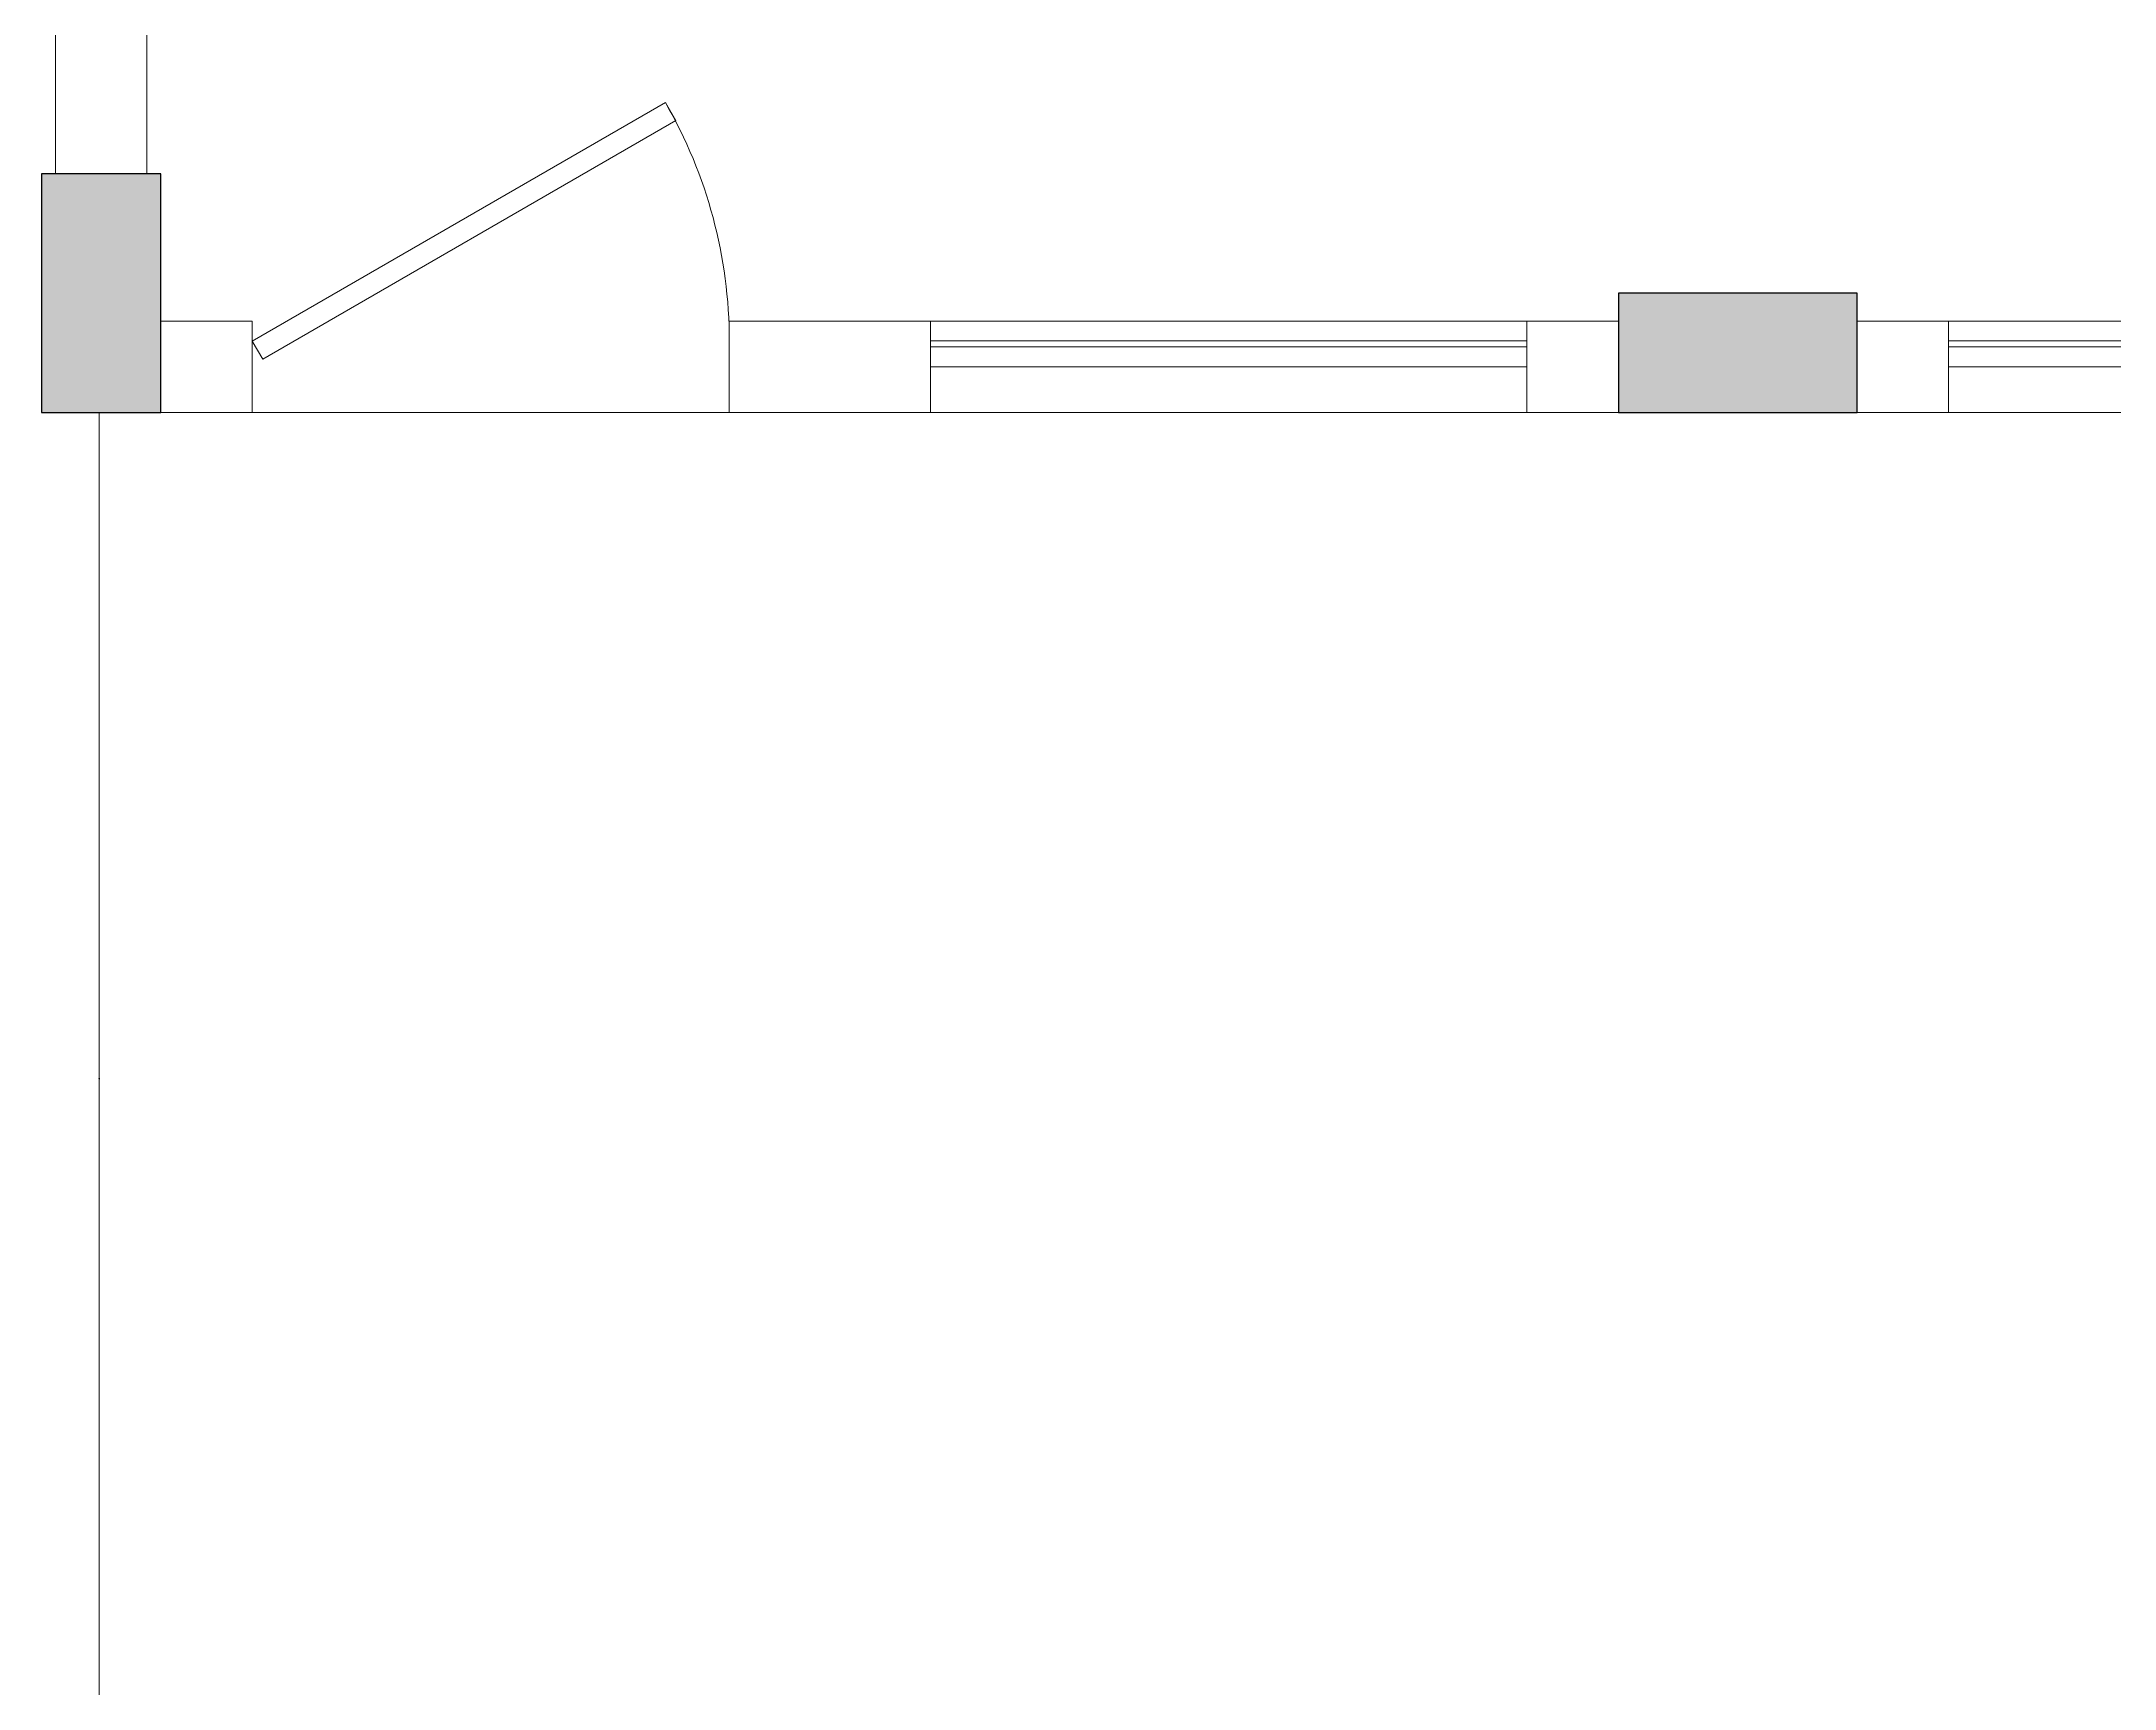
# Model space of a CAD drawing. Header units: inches. Extents: x 719368 to 6315912, y -2624014 to 446967.
# Drawn here: x 6104319 to 6109531, y -2132196 to -2128055 of the extents above; entities that cross this region are included whole.
import ezdxf
from ezdxf.lldxf.tags import DXFTag

# ---------------------------------------------------------------- set-up
doc = ezdxf.new("R2010")
doc.units = ezdxf.units.IN
doc.header["$LTSCALE"] = 20
doc.header["$MEASUREMENT"] = 0
doc.header["$PDMODE"] = 3
doc.layers.get('0').update_dxf_attribs({"color": 51, "lineweight": 30})
doc.layers.get('Defpoints').update_dxf_attribs({"lineweight": 25})
for name, color, linetype, lineweight in [('COL HATCH', 254, 'Continuous', 5), ('COLUMN', 2, 'Continuous', 25), ('DIM', 7, 'Continuous', 13), ('DOOR', 43, 'Continuous', 13), ('Ventilator', 6, 'DASHED', 20), ('WALL', 1, 'Continuous', 18), ('Window-Wall', 7, 'Continuous', 20)]:
    doc.layers.add(name, color=color, linetype=linetype, lineweight=lineweight)
doc.styles.add('Tabrej', font='romans.shx')
tags = doc.linetypes.add('DASHED', pattern=[0.75, 0.5, -0.25]).pattern_tags.tags
tags[6:7] = [DXFTag(74, 4), DXFTag(75, 0), DXFTag(340, '0'), DXFTag(46, 1.0), DXFTag(50, 0.0), DXFTag(44, 0.0), DXFTag(45, 0.0)]
tags[4:5] = [DXFTag(74, 4), DXFTag(75, 0), DXFTag(340, '0'), DXFTag(46, 1.0), DXFTag(50, 0.0), DXFTag(44, 0.0), DXFTag(45, 0.0)]
doc.dimstyles.new('DIM', dxfattribs={"dimtxt": 0.8, "dimasz": 0.4, "dimexe": 0.18, "dimexo": 0.0625, "dimgap": 0.1, "dimtad": 0, "dimdec": 3, "dimzin": 0, "dimdsep": 46, "dimtxsty": 'Tabrej', "dimcen": 0, "dimclrd": 251, "dimclre": 256, "dimclrt": 7, "dimadec": 0, "dimazin": 0, "dimtfac": 1, "dimtdec": 3, "dimtofl": 0, "dimtmove": 0, "dimatfit": 3, "dimfxl": 1, "dimtolj": 1, "dimtzin": 0, "dimlwd": -1, "dimlwe": -1, "dimarcsym": 0})

# ---------------------------------------------------------------- blocks, each defined once
blk = doc.blocks.new('VENTILATOR')
at = {"layer": 'Ventilator', "ltscale": 0.02}
for p, q in [((-0.18, -1.5), (-0.18, 0)), ((-0.165, 0), (-0.165, -1.5))]:
    blk.add_line(p, q, dxfattribs=at)
at = {"layer": 'Window-Wall'}
for p, q in [((-0.23, 0), (0, 0)), ((-0.23, -1.5), (-0.23, 0)), ((-0.115, 0), (-0.115, -1.5)), ((0, 0), (0, -1.5)), ((-0.23, -1.5), (0, -1.5))]:
    blk.add_line(p, q, dxfattribs=at)
blk = doc.blocks.new('*U81')
for p, q in [((0, 0), (0, 6)), ((40, 0), (40, 6))]:
    blk.add_line(p, q)
blk.add_lwpolyline([(0, 0), (34.64, -20), (35.52, -18.48), (0.88, 1.52)], close=True)
blk.add_arc((0, 0), 40, 330, 360)
blk = doc.blocks.new('New Doors')
at = {"layer": 'DOOR'}
blk.add_line((0, 0.1799), (1.1994, 0.1799), dxfattribs=at)
at = {"layer": 'DOOR', "xscale": 0.0299845412869386, "yscale": 0.0299845412869386, "zscale": 0.0299845412869386}
blk.add_blockref('*U81', (0, 0), dxfattribs=at)
blk = doc.blocks.new('*D724')
at = {"layer": 'Defpoints', "color": 0, "transparency": 16777216}
for p in [(6104464.2, -2128987.7), (6104468.9, -2128987.7), (6104468.9, -2132337.9)]:
    blk.add_point(p, dxfattribs=at)
at = {"layer": 'DIM', "transparency": 16777216}
for p, q in [((6104468.9, -2128987.7), (6104464, -2128987.7)), ((6104468.9, -2132337.9), (6104464, -2132337.9))]:
    blk.add_line(p, q, dxfattribs=at)
at = {"layer": 'DIM', "color": 251, "transparency": 16777216}
for p, q in [((6104464.2, -2128988.1), (6104464.2, -2130660.2)), ((6104464.2, -2132337.5), (6104464.2, -2130665.4))]:
    blk.add_line(p, q, dxfattribs=at)
for points in [[(6104464.1, -2128988.1), (6104464.2, -2128988.1), (6104464.2, -2128987.7)], [(6104464.1, -2132337.5), (6104464.2, -2132337.5), (6104464.2, -2132337.9)]]:
    blk.add_solid(points, dxfattribs=at)
at = {"layer": 'DIM', "color": 7, "transparency": 16777216, "insert": (6104464.2, -2130662.8), "char_height": 0.5, "attachment_point": 5, "rotation": 90, "style": 'Tabrej'}
blk.add_mtext('\\A1;3350.194\\P [10991\'-5"]', dxfattribs=at)

msp = doc.modelspace()

# ---------------------------------------------------------------- hatches: boundary and pattern name
at = {"layer": 'COL HATCH'}
h = msp.add_hatch(color=3, dxfattribs=at)
h.dxf.hatch_style = 1
h.paths.add_polyline_path([(6104618.9475, -2128387.691), (6104318.9475, -2128387.691), (6104318.9475, -2128987.691), (6104618.9475, -2128987.691)])
h = msp.add_hatch(color=3, dxfattribs=at)
h.dxf.hatch_style = 1
h.paths.add_polyline_path([(6108883.9475, -2128987.691), (6108883.9475, -2128687.691), (6108283.9475, -2128687.691), (6108283.9475, -2128987.691)])

# ---------------------------------------------------------------- linework, layer by layer
at = {"layer": 'COLUMN', "color": 3}
for p, q in [((6104318.9475, -2128387.691), (6104318.9475, -2128987.691)), ((6104618.9475, -2128387.691), (6104318.9475, -2128387.691)), ((6104618.9475, -2128987.691), (6104618.9475, -2128387.691)), ((6108883.9475, -2128687.691), (6108283.9475, -2128687.691)), ((6108283.9475, -2128687.691), (6108283.9475, -2128987.691)), ((6108883.9475, -2128987.691), (6108883.9475, -2128687.691)), ((6104318.9475, -2128987.691), (6104618.9475, -2128987.691)), ((6108283.9475, -2128987.691), (6108883.9475, -2128987.691))]:
    msp.add_line(p, q, dxfattribs=at)
at = {"layer": 'WALL'}
for p, q in [((6104353.9475, -2128387.7364), (6104353.9475, -2124302.691)), ((6104353.9475, -2128387.7364), (6104353.9475, -2124302.691)), ((6104583.9475, -2128387.7364), (6104583.9475, -2124302.691)), ((6104583.9475, -2128387.7364), (6104583.9475, -2124302.691))]:
    msp.add_line(p, q, dxfattribs=at)
for points in [[(6104618.9475, -2128987.691), (6104618.9475, -2128757.691), (6104848.9475, -2128757.691), (6104848.9475, -2128987.691), (6104618.9475, -2128987.691)], [(6108053.9475, -2128987.691), (6108053.9475, -2128757.691), (6108283.9475, -2128757.691), (6108283.9475, -2128987.691), (6108053.9475, -2128987.691)], [(6109113.9475, -2128987.691), (6109113.9475, -2128757.691), (6108883.9475, -2128757.691), (6108883.9475, -2128987.691), (6109113.9475, -2128987.691)]]:
    msp.add_lwpolyline(points, dxfattribs=at)
msp.add_lwpolyline([(6106048.3292, -2128987.8854), (6106048.3292, -2128757.691), (6106553.9475, -2128757.691), (6106553.9475, -2128987.8854)], close=True, dxfattribs=at)

# ---------------------------------------------------------------- block references
at = {"layer": 'WALL', "yscale": 1000, "zscale": 1000}
for name, p, xscale, rotation in [('New Doors', (6104848.9475, -2128807.9782), -1000, 180), ('VENTILATOR', (6106553.9475, -2128987.691), -1000, 90), ('VENTILATOR', (6110613.9475, -2128987.691), 1000, 270)]:
    msp.add_blockref(name, p, dxfattribs=dict(at, xscale=xscale, rotation=rotation))

# ---------------------------------------------------------------- dimensions: what is measured, and where the dimension line sits
at = {"layer": 'DIM'}
dim = msp.add_linear_dim(base=(6104464.1714, -2128987.691), p1=(6104468.9475, -2132337.8854), p2=(6104468.9475, -2128987.691), angle=90, text='<>\\P[]', dimstyle='DIM', override={"dimtxt": 0.5, "dimarcsym": 1}, dxfattribs=at)
dim.commit()
dim.dimension.update_dxf_attribs({"geometry": '*D724', "text_midpoint": (6104464.1714, -2130662.7882)})

doc.saveas('drawing.dxf')
